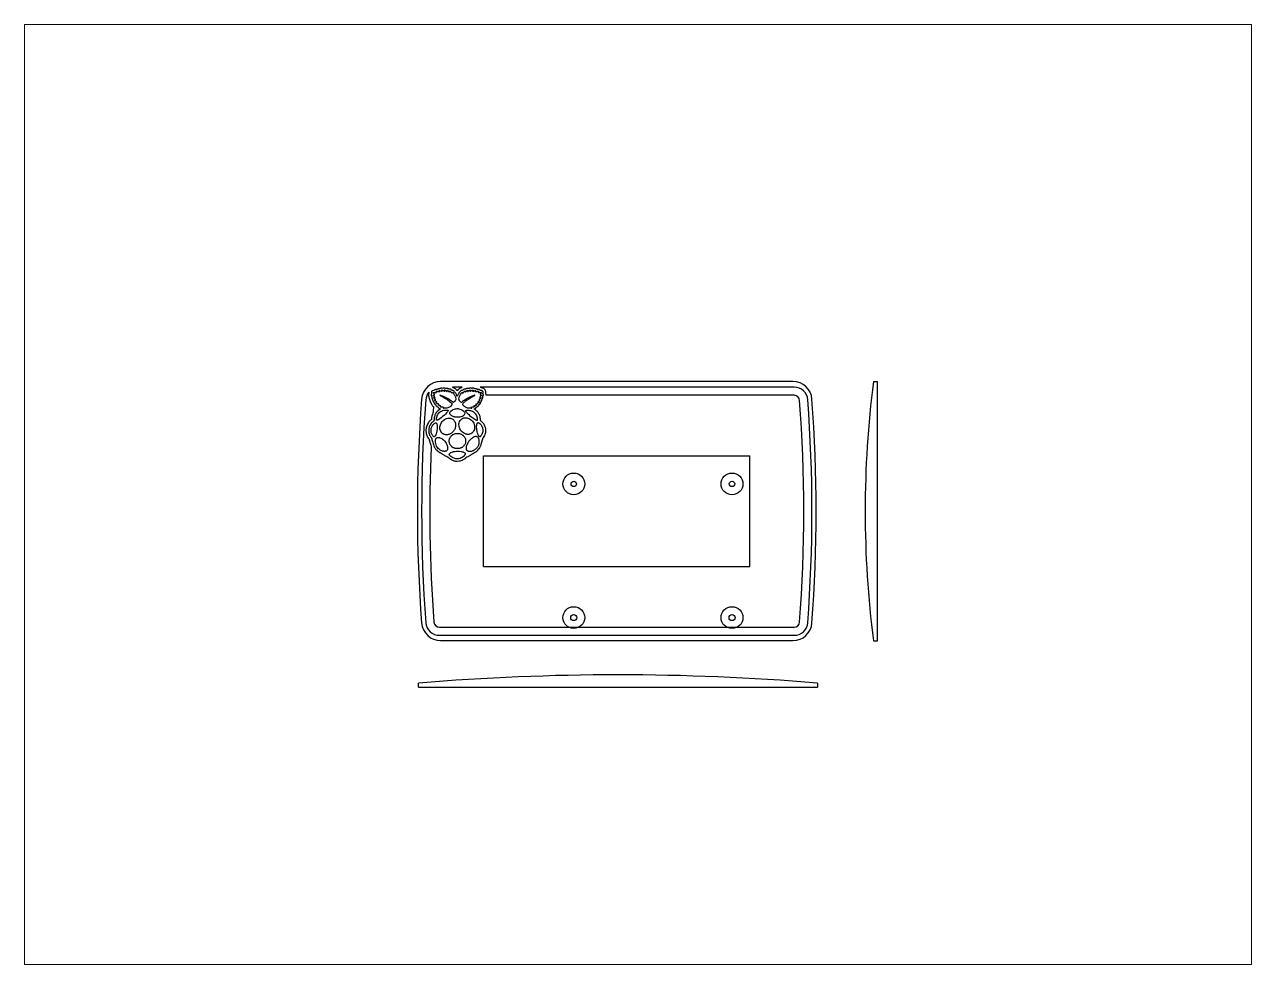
# Paper-space layout 'Layout1' of a CAD drawing. Extents: x 1.07 to 9.63, y 0.82 to 7.38.
# The model-space entities are those that its viewports show. They can reach past a viewport. Long polylines and large blocks are cut down to what shows.
import ezdxf

# ---------------------------------------------------------------- set-up
doc = ezdxf.new("R2010")
doc.units = 0
doc.header["$MEASUREMENT"] = 0
for name, color, linetype in [('LCD', 223, 'CONTINUOUS'), ('LID', 212, 'CONTINUOUS'), ('LID_FRONT', 211, 'CONTINUOUS'), ('LID_RAISE', 161, 'CONTINUOUS'), ('LID_SIDE', 191, 'CONTINUOUS'), ('PIN_POSTS', 1, 'CONTINUOUS'), ('PIN_STANDS', 5, 'CONTINUOUS'), ('Z-GARBAGE', 223, 'CONTINUOUS')]:
    doc.layers.add(name, color=color, linetype=linetype)

msp = doc.modelspace()

# ---------------------------------------------------------------- linework, layer by layer
at = {"layer": 'LCD', "linetype": 'Continuous'}
for p, q in [((-12.53, 32.25), (-12.53, 72.75)), ((-12.53, 72.75), (84.97, 72.75)), ((84.97, 32.25), (84.97, 72.75)), ((-12.53, 32.25), (84.97, 32.25))]:
    msp.add_line(p, q, dxfattribs=at)
at = {"layer": 'LID', "linetype": 'Continuous'}
for p, q in [((100.82, 100.04), (-28.28, 100.04)), ((-28.28, 5.04), (100.82, 5.04))]:
    msp.add_line(p, q, dxfattribs=at)
for centre, radius, start, end in [((-28.28, 93.04), 7, 90, 175.6985), ((100.82, 93.04), 7, 4.3015, 90), ((510.16, 52.54), 546.97, 175.6985, 184.3015), ((-437.62, 52.54), 546.97, 355.6985, 4.3015), ((-28.28, 12.04), 7, 184.3015, 270), ((100.82, 12.04), 7, 270, 355.6985)]:
    msp.add_arc(centre, radius, start, end, dxfattribs=at)
at = {"layer": 'LID_FRONT', "linetype": 'Continuous'}
for p, q in [((-36.35, -12), (-36.35, -10.5)), ((-36.35, -12), (109.8, -12)), ((109.8, -10.5), (109.8, -12))]:
    msp.add_line(p, q, dxfattribs=at)
msp.add_arc((36.72, -898.99), 891.49, 85.29823, 94.70177, dxfattribs=at)
at = {"layer": 'LID_RAISE', "linetype": 'Continuous'}
for p, q in [((-20.4, 98), (-23.99, 98)), ((101.28, 98), (-13.79, 98)), ((101.28, 95), (-11.64, 95)), ((-28.74, 10), (101.28, 10)), ((-28.74, 7), (101.28, 7))]:
    msp.add_line(p, q, dxfattribs=at)
at = {"layer": 'LID_RAISE'}
for points in [[(-32.67, 96.09), (-32.66, 95.85), (-32.63, 95.7), (-32.69, 95.58), (-32.74, 95.37), (-32.76, 95.15), (-32.75, 94.94), (-32.71, 94.74), (-32.66, 94.57), (-32.6, 94.43), (-32.56, 94.35), (-32.57, 94.27), (-32.55, 94.05), (-32.52, 93.88), (-32.47, 93.72), (-32.42, 93.57), (-32.35, 93.43), (-32.28, 93.29), (-32.22, 93.21), (-32.2, 93.01), (-32.16, 92.81), (-32.1, 92.65), (-32.03, 92.49), (-31.94, 92.34), (-31.84, 92.21), (-31.74, 92.09), (-31.73, 92.08), (-31.71, 91.95), (-31.61, 91.7), (-31.5, 91.51), (-31.38, 91.34), (-31.24, 91.18), (-31.09, 91.04), (-30.94, 90.91), (-30.93, 90.91), (-30.9, 90.85)], [(-20.4, 98), (-20.54, 97.89), (-20.67, 97.78), (-20.69, 97.76), (-20.83, 97.74), (-21.06, 97.66), (-21.24, 97.57), (-21.4, 97.46), (-21.54, 97.35), (-21.68, 97.23), (-21.81, 97.11), (-21.95, 96.96), (-22.19, 96.67), (-22.27, 96.78), (-22.46, 97), (-22.66, 97.2), (-22.87, 97.38), (-23.05, 97.51), (-23.16, 97.58), (-23.28, 97.65), (-23.41, 97.7), (-23.56, 97.75), (-23.7, 97.77), (-23.71, 97.78), (-23.83, 97.88), (-23.99, 98)], [(-11.64, 95), (-11.63, 95.07), (-11.64, 95.28), (-11.68, 95.48), (-11.74, 95.67), (-11.75, 95.7), (-11.74, 95.74), (-11.72, 95.93), (-11.71, 96.09), (-11.72, 96.25), (-11.75, 96.42), (-11.79, 96.59), (-11.86, 96.76), (-11.96, 96.96), (-12.16, 97.22), (-12.34, 97.37), (-12.5, 97.48), (-12.67, 97.56), (-12.84, 97.63), (-13, 97.67), (-13.16, 97.7), (-13.27, 97.72), (-13.37, 97.79), (-13.54, 97.9), (-13.7, 97.97), (-13.79, 98)]]:
    msp.add_lwpolyline(points, dxfattribs=at)
for points in [[(-27.2, 97.61), (-27.27, 97.59), (-27.31, 97.58), (-27.35, 97.57), (-27.39, 97.56), (-27.43, 97.56), (-27.47, 97.55), (-27.5, 97.55), (-27.53, 97.55), (-27.86, 97.57), (-28, 97.58), (-28.11, 97.57), (-28.21, 97.56), (-28.3, 97.55), (-28.37, 97.53), (-28.43, 97.51), (-28.48, 97.47), (-28.54, 97.43), (-28.57, 97.41), (-28.6, 97.4), (-28.63, 97.39), (-28.66, 97.39), (-28.69, 97.38), (-28.71, 97.39), (-28.74, 97.39), (-28.88, 97.4), (-28.96, 97.39), (-29.04, 97.37), (-29.12, 97.35), (-29.2, 97.33), (-29.27, 97.3), (-29.32, 97.27), (-29.36, 97.23), (-29.41, 97.2), (-29.43, 97.18), (-29.46, 97.17), (-29.49, 97.16), (-29.53, 97.16), (-29.58, 97.15), (-29.63, 97.15), (-29.7, 97.15), (-29.92, 97.13), (-30.03, 97.12), (-30.13, 97.09), (-30.24, 97.06), (-30.33, 97.02), (-30.42, 96.98), (-30.5, 96.93), (-30.57, 96.88), (-30.64, 96.83), (-30.67, 96.81), (-30.71, 96.79), (-30.75, 96.77), (-30.8, 96.76), (-30.85, 96.75), (-30.9, 96.74), (-30.96, 96.73), (-31.3, 96.65), (-31.43, 96.59), (-31.53, 96.5), (-31.6, 96.39), (-31.65, 96.27), (-31.67, 96.13), (-31.66, 95.96), (-31.63, 95.78), (-31.61, 95.68), (-31.6, 95.64), (-31.6, 95.6), (-31.61, 95.57), (-31.62, 95.53), (-31.63, 95.49), (-31.65, 95.45), (-31.67, 95.4), (-31.74, 95.25), (-31.75, 95.19), (-31.76, 95.13), (-31.76, 95.06), (-31.74, 94.99), (-31.72, 94.92), (-31.69, 94.84), (-31.64, 94.75), (-31.59, 94.64), (-31.57, 94.6), (-31.55, 94.55), (-31.54, 94.52), (-31.54, 94.48), (-31.54, 94.45), (-31.54, 94.41), (-31.55, 94.38), (-31.57, 94.25), (-31.56, 94.19), (-31.55, 94.11), (-31.52, 94.04), (-31.5, 93.96), (-31.46, 93.88), (-31.41, 93.8), (-31.36, 93.72), (-31.31, 93.63), (-31.29, 93.59), (-31.27, 93.54), (-31.25, 93.5), (-31.24, 93.46), (-31.23, 93.42), (-31.23, 93.37), (-31.23, 93.33), (-31.21, 93.17), (-31.2, 93.1), (-31.17, 93.02), (-31.14, 92.95), (-31.1, 92.89), (-31.05, 92.82), (-31, 92.75), (-30.93, 92.69), (-30.87, 92.62), (-30.85, 92.59), (-30.82, 92.56), (-30.81, 92.53), (-30.79, 92.5), (-30.78, 92.47), (-30.78, 92.44), (-30.78, 92.41), (-30.75, 92.23), (-30.71, 92.14), (-30.66, 92.05), (-30.59, 91.96), (-30.51, 91.87), (-30.42, 91.78), (-30.32, 91.7), (-30.2, 91.61), (-30.15, 91.57), (-30.13, 91.55), (-30.11, 91.53), (-30.09, 91.51), (-30.08, 91.49), (-30.07, 91.47), (-30.06, 91.45), (-30.06, 91.44), (-30.03, 91.33), (-29.99, 91.26), (-29.95, 91.19), (-29.9, 91.12), (-29.85, 91.05), (-29.79, 90.99), (-29.74, 90.93), (-29.69, 90.9), (-29.62, 90.86), (-29.59, 90.84), (-29.55, 90.83), (-29.52, 90.81), (-29.48, 90.79), (-29.44, 90.78), (-29.41, 90.77), (-29.38, 90.76), (-29.3, 90.73), (-29.27, 90.71), (-29.24, 90.69), (-29.22, 90.66), (-29.19, 90.63), (-29.17, 90.6), (-29.15, 90.56), (-29.13, 90.52), (-29.05, 90.38), (-28.99, 90.33), (-28.93, 90.27), (-28.86, 90.22), (-28.79, 90.17), (-28.7, 90.13), (-28.61, 90.1), (-28.51, 90.07), (-28.29, 90.02), (-28.62, 89.81), (-29.22, 89.37), (-29.48, 89.14), (-29.71, 88.89), (-29.91, 88.63), (-30.09, 88.36), (-30.24, 88.08), (-30.37, 87.78), (-30.47, 87.46), (-30.55, 87.17), (-30.58, 87), (-30.61, 86.84), (-30.64, 86.66), (-30.66, 86.5), (-30.67, 86.34), (-30.68, 86.19), (-30.69, 86.05), (-30.71, 85.88), (-30.73, 85.8), (-30.76, 85.72), (-30.8, 85.64), (-30.84, 85.57), (-30.9, 85.51), (-30.95, 85.46), (-31.01, 85.41), (-31.18, 85.29), (-31.28, 85.19), (-31.39, 85.08), (-31.51, 84.97), (-31.62, 84.85), (-31.72, 84.73), (-31.81, 84.61), (-31.89, 84.51), (-32.2, 83.98), (-32.33, 83.72), (-32.44, 83.45), (-32.52, 83.18), (-32.59, 82.91), (-32.63, 82.63), (-32.66, 82.34), (-32.67, 82.04), (-32.63, 81.47), (-32.58, 81.19), (-32.51, 80.91), (-32.42, 80.65), (-32.31, 80.39), (-32.17, 80.13), (-32.02, 79.88), (-31.85, 79.64), (-31.75, 79.5), (-31.71, 79.43), (-31.68, 79.37), (-31.64, 79.31), (-31.62, 79.25), (-31.59, 79.19), (-31.57, 79.13), (-31.56, 79.06), (-31.52, 78.92), (-31.49, 78.82), (-31.46, 78.71), (-31.42, 78.59), (-31.38, 78.46), (-31.34, 78.32), (-31.3, 78.19), (-31.25, 78.05), (-31.16, 77.77), (-31.12, 77.63), (-31.08, 77.49), (-31.04, 77.36), (-31.01, 77.24), (-30.98, 77.14), (-30.96, 77.05), (-30.94, 76.98), (-30.8, 76.51), (-30.71, 76.28), (-30.6, 76.05), (-30.48, 75.82), (-30.34, 75.61), (-30.19, 75.39), (-30.03, 75.18), (-29.85, 74.98), (-29.52, 74.67), (-29.35, 74.52), (-29.18, 74.39), (-29, 74.26), (-28.83, 74.15), (-28.67, 74.05), (-28.51, 73.98), (-28.36, 73.92), (-28.29, 73.88), (-28.24, 73.85), (-28.18, 73.82), (-28.12, 73.78), (-28.05, 73.73), (-27.97, 73.68), (-27.9, 73.63), (-27.83, 73.58), (-27.35, 73.25), (-27.13, 73.11), (-26.91, 72.98), (-26.69, 72.86), (-26.48, 72.75), (-26.27, 72.64), (-26.06, 72.55), (-25.84, 72.46), (-25.72, 72.41), (-25.66, 72.37), (-25.59, 72.33), (-25.53, 72.29), (-25.46, 72.24), (-25.39, 72.19), (-25.32, 72.13), (-25.26, 72.08), (-24.97, 71.84), (-24.84, 71.73), (-24.72, 71.64), (-24.6, 71.56), (-24.47, 71.48), (-24.34, 71.41), (-24.2, 71.34), (-24.06, 71.27), (-23.66, 71.1), (-23.46, 71.03), (-23.27, 70.98), (-23.08, 70.94), (-22.88, 70.9), (-22.67, 70.88), (-22.45, 70.87), (-22.22, 70.87), (-21.44, 70.92), (-21.07, 70.99), (-20.72, 71.1), (-20.38, 71.23), (-20.05, 71.4), (-19.72, 71.61), (-19.39, 71.85), (-19.06, 72.13), (-18.96, 72.22), (-18.9, 72.26), (-18.84, 72.3), (-18.78, 72.34), (-18.72, 72.38), (-18.66, 72.41), (-18.6, 72.44), (-18.55, 72.46), (-18.19, 72.61), (-18, 72.71), (-17.79, 72.81), (-17.59, 72.92), (-17.38, 73.04), (-17.18, 73.16), (-16.99, 73.28), (-16.81, 73.41), (-16.6, 73.55), (-16.49, 73.62), (-16.38, 73.69), (-16.27, 73.75), (-16.16, 73.82), (-16.06, 73.88), (-15.97, 73.93), (-15.89, 73.97), (-15.59, 74.13), (-15.45, 74.22), (-15.31, 74.31), (-15.18, 74.41), (-15.05, 74.51), (-14.92, 74.62), (-14.79, 74.74), (-14.66, 74.86), (-14.25, 75.32), (-14.07, 75.55), (-13.92, 75.8), (-13.78, 76.05), (-13.66, 76.31), (-13.55, 76.59), (-13.46, 76.88), (-13.39, 77.19), (-13.35, 77.36), (-13.32, 77.47), (-13.29, 77.58), (-13.25, 77.69), (-13.22, 77.81), (-13.18, 77.93), (-13.14, 78.05), (-13.1, 78.16), (-13.03, 78.38), (-12.99, 78.49), (-12.96, 78.6), (-12.93, 78.7), (-12.9, 78.8), (-12.88, 78.89), (-12.86, 78.96), (-12.85, 79.02), (-12.81, 79.14), (-12.79, 79.2), (-12.77, 79.25), (-12.74, 79.31), (-12.71, 79.36), (-12.68, 79.42), (-12.64, 79.48), (-12.6, 79.53), (-12.12, 80.29), (-11.95, 80.69), (-11.82, 81.09), (-11.74, 81.5), (-11.7, 81.91), (-11.71, 82.33), (-11.76, 82.76), (-11.86, 83.18), (-12.05, 83.72), (-12.19, 83.99), (-12.34, 84.25), (-12.5, 84.51), (-12.68, 84.74), (-12.86, 84.96), (-13.05, 85.15), (-13.23, 85.3), (-13.43, 85.47), (-13.51, 85.55), (-13.57, 85.64), (-13.62, 85.72), (-13.66, 85.82), (-13.68, 85.91), (-13.7, 86.02), (-13.7, 86.13), (-13.73, 86.55), (-13.75, 86.77), (-13.79, 86.98), (-13.84, 87.2), (-13.9, 87.41), (-13.96, 87.61), (-14.03, 87.81), (-14.11, 88), (-14.36, 88.45), (-14.5, 88.66), (-14.65, 88.86), (-14.82, 89.05), (-15.01, 89.23), (-15.21, 89.41), (-15.43, 89.58), (-15.67, 89.75), (-15.8, 89.83), (-15.86, 89.87), (-15.91, 89.91), (-15.96, 89.94), (-15.99, 89.97), (-16.02, 89.99), (-16.04, 90.01), (-16.05, 90.01), (-16.03, 90.02), (-16.02, 90.03), (-16, 90.03), (-15.98, 90.04), (-15.95, 90.05), (-15.92, 90.06), (-15.89, 90.07), (-15.85, 90.08), (-15.67, 90.14), (-15.59, 90.18), (-15.51, 90.23), (-15.45, 90.28), (-15.38, 90.33), (-15.33, 90.39), (-15.29, 90.46), (-15.25, 90.52), (-15.21, 90.61), (-15.19, 90.64), (-15.16, 90.67), (-15.14, 90.69), (-15.1, 90.72), (-15.07, 90.74), (-15.02, 90.76), (-14.97, 90.77), (-14.79, 90.85), (-14.71, 90.9), (-14.64, 90.95), (-14.57, 91), (-14.52, 91.07), (-14.46, 91.14), (-14.42, 91.22), (-14.38, 91.3), (-14.33, 91.4), (-14.3, 91.45), (-14.27, 91.49), (-14.24, 91.54), (-14.21, 91.57), (-14.17, 91.61), (-14.13, 91.64), (-14.09, 91.68), (-13.93, 91.82), (-13.85, 91.89), (-13.79, 91.96), (-13.74, 92.04), (-13.7, 92.11), (-13.66, 92.19), (-13.64, 92.26), (-13.63, 92.33), (-13.61, 92.43), (-13.6, 92.47), (-13.58, 92.51), (-13.56, 92.55), (-13.53, 92.59), (-13.5, 92.63), (-13.47, 92.67), (-13.43, 92.71), (-13.31, 92.84), (-13.27, 92.91), (-13.24, 92.97), (-13.21, 93.04), (-13.19, 93.1), (-13.17, 93.17), (-13.16, 93.24), (-13.16, 93.32), (-13.16, 93.41), (-13.15, 93.45), (-13.13, 93.49), (-13.12, 93.53), (-13.1, 93.58), (-13.07, 93.62), (-13.04, 93.67), (-13.01, 93.73), (-12.91, 93.89), (-12.88, 93.97), (-12.85, 94.05), (-12.83, 94.13), (-12.82, 94.2), (-12.81, 94.28), (-12.82, 94.34), (-12.84, 94.4), (-12.85, 94.46), (-12.85, 94.48), (-12.85, 94.51), (-12.84, 94.54), (-12.83, 94.57), (-12.82, 94.6), (-12.8, 94.64), (-12.77, 94.68), (-12.68, 94.84), (-12.66, 94.92), (-12.64, 95), (-12.63, 95.08), (-12.64, 95.16), (-12.65, 95.25), (-12.68, 95.33), (-12.71, 95.41), (-12.76, 95.51), (-12.77, 95.55), (-12.78, 95.59), (-12.78, 95.62), (-12.78, 95.66), (-12.78, 95.69), (-12.77, 95.72), (-12.76, 95.76), (-12.72, 95.91), (-12.72, 95.99), (-12.71, 96.07), (-12.72, 96.15), (-12.73, 96.22), (-12.75, 96.29), (-12.77, 96.36), (-12.8, 96.41), (-12.89, 96.53), (-12.94, 96.57), (-13, 96.61), (-13.07, 96.65), (-13.15, 96.68), (-13.23, 96.7), (-13.33, 96.72), (-13.43, 96.73), (-13.54, 96.75), (-13.58, 96.75), (-13.63, 96.77), (-13.67, 96.78), (-13.7, 96.8), (-13.74, 96.81), (-13.77, 96.83), (-13.79, 96.86), (-13.93, 96.96), (-14, 97.01), (-14.08, 97.04), (-14.16, 97.07), (-14.25, 97.09), (-14.35, 97.11), (-14.46, 97.13), (-14.58, 97.14), (-14.74, 97.15), (-14.8, 97.16), (-14.86, 97.17), (-14.91, 97.18), (-14.95, 97.19), (-14.98, 97.21), (-15.01, 97.23), (-15.04, 97.25), (-15.14, 97.31), (-15.2, 97.34), (-15.27, 97.36), (-15.34, 97.38), (-15.42, 97.39), (-15.49, 97.4), (-15.56, 97.4), (-15.63, 97.39), (-15.69, 97.39), (-15.72, 97.39), (-15.75, 97.39), (-15.78, 97.4), (-15.81, 97.41), (-15.84, 97.42), (-15.87, 97.44), (-15.9, 97.46), (-16.04, 97.54), (-16.12, 97.56), (-16.21, 97.58), (-16.31, 97.59), (-16.41, 97.59), (-16.51, 97.59), (-16.61, 97.58), (-16.7, 97.56), (-16.81, 97.54), (-16.85, 97.53), (-16.9, 97.53), (-16.94, 97.53), (-16.98, 97.54), (-17.03, 97.56), (-17.09, 97.58), (-17.15, 97.6), (-17.39, 97.7), (-17.68, 97.6), (-17.81, 97.55), (-17.88, 97.54), (-17.94, 97.52), (-18, 97.51), (-18.07, 97.51), (-18.14, 97.5), (-18.21, 97.5), (-18.29, 97.5), (-18.45, 97.5), (-18.52, 97.5), (-18.58, 97.49), (-18.63, 97.48), (-18.68, 97.47), (-18.73, 97.45), (-18.78, 97.43), (-18.84, 97.4), (-18.95, 97.35), (-19, 97.33), (-19.05, 97.31), (-19.1, 97.3), (-19.15, 97.29), (-19.21, 97.29), (-19.27, 97.29), (-19.34, 97.28), (-19.54, 97.27), (-19.62, 97.26), (-19.7, 97.23), (-19.78, 97.2), (-19.85, 97.16), (-19.93, 97.11), (-20, 97.04), (-20.08, 96.97), (-20.16, 96.88), (-20.2, 96.85), (-20.24, 96.83), (-20.27, 96.81), (-20.31, 96.8), (-20.35, 96.79), (-20.39, 96.79), (-20.44, 96.79), (-20.59, 96.77), (-20.66, 96.74), (-20.74, 96.7), (-20.82, 96.65), (-20.9, 96.58), (-20.99, 96.5), (-21.09, 96.4), (-21.2, 96.29), (-21.45, 96), (-21.56, 95.86), (-21.66, 95.7), (-21.75, 95.54), (-21.84, 95.37), (-21.93, 95.2), (-22.01, 95.01), (-22.08, 94.82), (-22.19, 94.53), (-22.31, 94.84), (-22.52, 95.32), (-22.64, 95.55), (-22.77, 95.76), (-22.91, 95.96), (-23.05, 96.15), (-23.19, 96.32), (-23.34, 96.47), (-23.5, 96.6), (-23.62, 96.69), (-23.66, 96.72), (-23.71, 96.74), (-23.75, 96.76), (-23.8, 96.77), (-23.84, 96.78), (-23.89, 96.79), (-23.94, 96.79), (-24.04, 96.79), (-24.08, 96.8), (-24.11, 96.81), (-24.15, 96.83), (-24.18, 96.85), (-24.22, 96.88), (-24.26, 96.92), (-24.31, 96.97), (-24.46, 97.11), (-24.53, 97.16), (-24.61, 97.2), (-24.68, 97.23), (-24.76, 97.26), (-24.85, 97.27), (-24.94, 97.28), (-25.05, 97.28), (-25.17, 97.29), (-25.23, 97.29), (-25.28, 97.3), (-25.33, 97.32), (-25.38, 97.33), (-25.43, 97.35), (-25.48, 97.37), (-25.54, 97.4), (-25.65, 97.46), (-25.7, 97.48), (-25.74, 97.49), (-25.79, 97.5), (-25.84, 97.5), (-25.9, 97.5), (-25.97, 97.5), (-26.05, 97.49), (-26.19, 97.48), (-26.25, 97.48), (-26.31, 97.48), (-26.36, 97.49), (-26.4, 97.5), (-26.45, 97.51), (-26.5, 97.53), (-26.55, 97.55), (-26.73, 97.62), (-26.8, 97.64), (-26.88, 97.66), (-26.94, 97.66), (-27.01, 97.66), (-27.07, 97.65), (-27.13, 97.64)], [(-26.59, 96.82), (-26.52, 96.78), (-26.48, 96.75), (-26.44, 96.72), (-26.39, 96.69), (-26.35, 96.66), (-26.3, 96.62), (-26.26, 96.59), (-26.22, 96.55), (-26.14, 96.49), (-26.11, 96.47), (-26.07, 96.44), (-26.04, 96.42), (-26.01, 96.41), (-25.99, 96.39), (-25.98, 96.39), (-25.97, 96.38), (-25.92, 96.41), (-25.9, 96.45), (-25.88, 96.49), (-25.86, 96.53), (-25.85, 96.58), (-25.85, 96.63), (-25.86, 96.68), (-25.87, 96.72), (-25.88, 96.76), (-25.88, 96.78), (-25.89, 96.79), (-25.89, 96.81), (-25.89, 96.82), (-25.89, 96.83), (-25.89, 96.83), (-25.88, 96.83), (-25.8, 96.8), (-25.74, 96.75), (-25.67, 96.7), (-25.59, 96.64), (-25.51, 96.57), (-25.43, 96.5), (-25.36, 96.43), (-25.29, 96.37), (-25.2, 96.27), (-25.17, 96.24), (-25.14, 96.22), (-25.11, 96.21), (-25.09, 96.2), (-25.08, 96.21), (-25.06, 96.22), (-25.04, 96.24), (-25.01, 96.28), (-25, 96.3), (-24.99, 96.33), (-24.98, 96.36), (-24.97, 96.38), (-24.97, 96.41), (-24.96, 96.44), (-24.96, 96.47), (-24.94, 96.63), (-24.74, 96.43), (-24.66, 96.34), (-24.61, 96.29), (-24.56, 96.24), (-24.51, 96.19), (-24.46, 96.13), (-24.41, 96.08), (-24.36, 96.03), (-24.32, 95.98), (-24.1, 95.74), (-24.03, 95.93), (-23.96, 96.12), (-23.81, 95.97), (-23.55, 95.66), (-23.41, 95.47), (-23.29, 95.27), (-23.17, 95.06), (-23.05, 94.84), (-22.96, 94.62), (-22.88, 94.41), (-22.82, 94.22), (-22.76, 93.73), (-22.78, 93.5), (-22.83, 93.27), (-22.91, 93.07), (-23.02, 92.88), (-23.16, 92.71), (-23.33, 92.56), (-23.52, 92.44), (-23.59, 92.41), (-23.63, 92.4), (-23.66, 92.41), (-23.69, 92.42), (-23.74, 92.44), (-23.79, 92.48), (-23.85, 92.53), (-23.94, 92.6), (-24.65, 93.12), (-25.07, 93.39), (-25.52, 93.65), (-25.98, 93.91), (-26.47, 94.16), (-26.96, 94.4), (-27.45, 94.62), (-27.94, 94.82), (-28.35, 94.98), (-28.47, 95.02), (-28.53, 95.03), (-28.53, 95.02), (-28.47, 94.97), (-28.35, 94.9), (-28.17, 94.8), (-27.94, 94.67), (-26.9, 94.07), (-26.45, 93.79), (-26.03, 93.52), (-25.65, 93.26), (-25.3, 93), (-24.98, 92.74), (-24.68, 92.49), (-24.39, 92.23), (-24.2, 92.03), (-24.15, 91.96), (-24.11, 91.89), (-24.1, 91.83), (-24.11, 91.75), (-24.15, 91.67), (-24.2, 91.56), (-24.27, 91.43), (-24.61, 90.99), (-24.83, 90.81), (-25.09, 90.65), (-25.38, 90.51), (-25.7, 90.4), (-26.05, 90.31), (-26.43, 90.26), (-26.83, 90.22), (-27.42, 90.2), (-27.26, 90.34), (-27.2, 90.39), (-27.18, 90.42), (-27.16, 90.44), (-27.15, 90.46), (-27.14, 90.48), (-27.14, 90.49), (-27.14, 90.51), (-27.15, 90.52), (-27.2, 90.54), (-27.24, 90.55), (-27.29, 90.56), (-27.36, 90.57), (-27.43, 90.58), (-27.51, 90.59), (-27.59, 90.6), (-27.68, 90.61), (-27.86, 90.63), (-27.94, 90.65), (-28.03, 90.66), (-28.11, 90.67), (-28.18, 90.69), (-28.24, 90.7), (-28.29, 90.72), (-28.33, 90.73), (-28.5, 90.8), (-28.34, 90.88), (-28.29, 90.91), (-28.27, 90.92), (-28.25, 90.94), (-28.23, 90.95), (-28.21, 90.96), (-28.2, 90.98), (-28.19, 90.99), (-28.19, 91), (-28.22, 91.02), (-28.25, 91.03), (-28.29, 91.05), (-28.34, 91.07), (-28.4, 91.1), (-28.47, 91.12), (-28.54, 91.15), (-28.61, 91.18), (-29, 91.32), (-29.14, 91.38), (-29.25, 91.43), (-29.32, 91.48), (-29.35, 91.51), (-29.35, 91.54), (-29.3, 91.56), (-29.21, 91.56), (-29.11, 91.57), (-29.06, 91.58), (-29.02, 91.59), (-28.98, 91.61), (-28.95, 91.62), (-28.93, 91.64), (-28.92, 91.65), (-28.93, 91.67), (-28.96, 91.68), (-28.99, 91.7), (-29.03, 91.72), (-29.08, 91.75), (-29.13, 91.78), (-29.19, 91.81), (-29.25, 91.84), (-29.31, 91.87), (-29.56, 92.01), (-29.67, 92.08), (-29.77, 92.15), (-29.87, 92.21), (-29.94, 92.27), (-30, 92.32), (-30.04, 92.36), (-30.06, 92.39), (-30.04, 92.4), (-30.03, 92.4), (-30.01, 92.41), (-29.98, 92.41), (-29.96, 92.41), (-29.93, 92.42), (-29.89, 92.42), (-29.86, 92.42), (-29.79, 92.42), (-29.75, 92.42), (-29.72, 92.43), (-29.69, 92.43), (-29.67, 92.44), (-29.65, 92.45), (-29.64, 92.45), (-29.63, 92.46), (-29.63, 92.48), (-29.64, 92.5), (-29.66, 92.51), (-29.67, 92.53), (-29.69, 92.55), (-29.72, 92.57), (-29.75, 92.59), (-29.78, 92.61), (-29.96, 92.75), (-30.07, 92.83), (-30.18, 92.92), (-30.28, 93.01), (-30.37, 93.09), (-30.44, 93.16), (-30.49, 93.21), (-30.51, 93.24), (-30.49, 93.25), (-30.48, 93.26), (-30.46, 93.26), (-30.44, 93.27), (-30.41, 93.27), (-30.38, 93.27), (-30.35, 93.27), (-30.31, 93.27), (-30.24, 93.28), (-30.21, 93.28), (-30.18, 93.28), (-30.15, 93.29), (-30.13, 93.29), (-30.11, 93.29), (-30.1, 93.3), (-30.09, 93.3), (-30.1, 93.33), (-30.12, 93.36), (-30.15, 93.39), (-30.18, 93.43), (-30.23, 93.48), (-30.27, 93.53), (-30.33, 93.58), (-30.38, 93.64), (-30.5, 93.75), (-30.56, 93.81), (-30.61, 93.86), (-30.66, 93.92), (-30.7, 93.96), (-30.74, 94.01), (-30.77, 94.04), (-30.79, 94.07), (-30.86, 94.21), (-30.62, 94.18), (-30.53, 94.18), (-30.49, 94.18), (-30.45, 94.18), (-30.42, 94.19), (-30.4, 94.19), (-30.38, 94.2), (-30.36, 94.21), (-30.35, 94.22), (-30.35, 94.25), (-30.37, 94.28), (-30.4, 94.32), (-30.43, 94.36), (-30.47, 94.41), (-30.52, 94.46), (-30.57, 94.51), (-30.63, 94.57), (-30.74, 94.68), (-30.8, 94.74), (-30.84, 94.79), (-30.89, 94.84), (-30.93, 94.88), (-30.96, 94.92), (-30.98, 94.95), (-31, 94.98), (-31.02, 95.03), (-31.02, 95.05), (-31.02, 95.06), (-31, 95.07), (-30.97, 95.07), (-30.93, 95.08), (-30.87, 95.08), (-30.8, 95.08), (-30.68, 95.08), (-30.64, 95.08), (-30.61, 95.09), (-30.59, 95.1), (-30.57, 95.11), (-30.56, 95.12), (-30.55, 95.14), (-30.55, 95.16), (-30.57, 95.26), (-30.59, 95.33), (-30.62, 95.4), (-30.65, 95.48), (-30.69, 95.56), (-30.74, 95.65), (-30.79, 95.74), (-30.85, 95.83), (-31, 96.07), (-29.78, 96.07), (-29.92, 96.24), (-29.99, 96.34), (-30.01, 96.37), (-30.02, 96.39), (-30.03, 96.41), (-30.02, 96.42), (-30.01, 96.43), (-29.98, 96.44), (-29.95, 96.45), (-29.8, 96.47), (-29.71, 96.47), (-29.61, 96.47), (-29.49, 96.45), (-29.35, 96.43), (-29.18, 96.4), (-28.99, 96.36), (-28.76, 96.31), (-28.69, 96.31), (-28.67, 96.33), (-28.66, 96.36), (-28.66, 96.4), (-28.67, 96.44), (-28.69, 96.49), (-28.73, 96.55), (-28.77, 96.6), (-28.89, 96.74), (-28.72, 96.71), (-28.63, 96.7), (-28.58, 96.69), (-28.52, 96.67), (-28.45, 96.66), (-28.39, 96.64), (-28.31, 96.62), (-28.24, 96.6), (-28.17, 96.58), (-27.9, 96.51), (-27.81, 96.5), (-27.75, 96.5), (-27.72, 96.52), (-27.71, 96.56), (-27.73, 96.61), (-27.78, 96.68), (-27.85, 96.77), (-27.9, 96.83), (-27.92, 96.85), (-27.94, 96.87), (-27.94, 96.89), (-27.95, 96.91), (-27.95, 96.92), (-27.94, 96.92), (-27.93, 96.92), (-27.8, 96.9), (-27.7, 96.87), (-27.59, 96.84), (-27.48, 96.8), (-27.37, 96.75), (-27.26, 96.71), (-27.17, 96.66), (-27.09, 96.62), (-27.02, 96.59), (-26.98, 96.57), (-26.95, 96.56), (-26.92, 96.55), (-26.89, 96.54), (-26.87, 96.54), (-26.85, 96.53), (-26.83, 96.54), (-26.79, 96.57), (-26.77, 96.6), (-26.77, 96.64), (-26.78, 96.68), (-26.79, 96.72), (-26.81, 96.76), (-26.83, 96.81), (-26.87, 96.86), (-26.96, 96.98), (-26.85, 96.95), (-26.81, 96.93), (-26.78, 96.92), (-26.75, 96.9), (-26.71, 96.89), (-26.68, 96.87), (-26.65, 96.86), (-26.62, 96.84)], [(-17.46, 96.86), (-17.5, 96.77), (-17.51, 96.73), (-17.52, 96.68), (-17.53, 96.64), (-17.53, 96.6), (-17.53, 96.56), (-17.52, 96.53), (-17.5, 96.51), (-17.48, 96.51), (-17.46, 96.51), (-17.44, 96.52), (-17.4, 96.54), (-17.37, 96.55), (-17.33, 96.57), (-17.29, 96.59), (-17.25, 96.61), (-17.06, 96.71), (-16.95, 96.75), (-16.83, 96.8), (-16.71, 96.84), (-16.61, 96.87), (-16.51, 96.9), (-16.43, 96.92), (-16.37, 96.92), (-16.35, 96.92), (-16.34, 96.91), (-16.35, 96.9), (-16.35, 96.88), (-16.37, 96.86), (-16.39, 96.84), (-16.41, 96.81), (-16.44, 96.78), (-16.54, 96.66), (-16.56, 96.61), (-16.58, 96.57), (-16.59, 96.53), (-16.58, 96.51), (-16.56, 96.49), (-16.53, 96.48), (-16.48, 96.49), (-16.29, 96.54), (-16.17, 96.57), (-15.93, 96.64), (-15.81, 96.67), (-15.7, 96.69), (-15.61, 96.71), (-15.55, 96.73), (-15.4, 96.76), (-15.54, 96.59), (-15.66, 96.43), (-15.68, 96.38), (-15.68, 96.35), (-15.65, 96.32), (-15.59, 96.32), (-15.5, 96.33), (-15.38, 96.35), (-15.23, 96.38), (-14.99, 96.43), (-14.89, 96.45), (-14.79, 96.46), (-14.7, 96.47), (-14.62, 96.47), (-14.54, 96.47), (-14.46, 96.46), (-14.38, 96.45), (-14.24, 96.41), (-14.41, 96.24), (-14.58, 96.07), (-13.96, 96.07), (-13.75, 96.07), (-13.65, 96.07), (-13.56, 96.06), (-13.49, 96.06), (-13.43, 96.06), (-13.38, 96.06), (-13.35, 96.05), (-13.34, 96.05), (-13.35, 96.03), (-13.36, 96.01), (-13.38, 95.99), (-13.39, 95.96), (-13.41, 95.93), (-13.43, 95.89), (-13.46, 95.86), (-13.48, 95.82), (-13.57, 95.66), (-13.62, 95.57), (-13.67, 95.48), (-13.71, 95.39), (-13.74, 95.3), (-13.77, 95.23), (-13.79, 95.17), (-13.79, 95.12), (-13.78, 95.11), (-13.76, 95.1), (-13.73, 95.09), (-13.7, 95.09), (-13.67, 95.08), (-13.63, 95.08), (-13.59, 95.08), (-13.54, 95.08), (-13.45, 95.07), (-13.41, 95.07), (-13.38, 95.07), (-13.35, 95.06), (-13.33, 95.05), (-13.31, 95.05), (-13.3, 95.04), (-13.3, 95.03), (-13.32, 94.99), (-13.35, 94.95), (-13.38, 94.91), (-13.43, 94.86), (-13.48, 94.81), (-13.53, 94.75), (-13.59, 94.68), (-13.66, 94.62), (-13.78, 94.49), (-13.83, 94.43), (-13.88, 94.37), (-13.92, 94.33), (-13.95, 94.28), (-13.98, 94.25), (-13.99, 94.23), (-13.99, 94.21), (-13.96, 94.2), (-13.94, 94.19), (-13.91, 94.19), (-13.88, 94.18), (-13.84, 94.18), (-13.81, 94.18), (-13.76, 94.18), (-13.72, 94.18), (-13.64, 94.19), (-13.6, 94.19), (-13.56, 94.19), (-13.53, 94.19), (-13.51, 94.18), (-13.49, 94.18), (-13.48, 94.17), (-13.48, 94.17), (-13.5, 94.13), (-13.53, 94.09), (-13.57, 94.05), (-13.61, 94), (-13.67, 93.94), (-13.73, 93.87), (-13.79, 93.8), (-13.86, 93.73), (-13.99, 93.59), (-14.05, 93.53), (-14.11, 93.47), (-14.15, 93.42), (-14.19, 93.37), (-14.22, 93.34), (-14.24, 93.31), (-14.24, 93.3), (-14.23, 93.29), (-14.21, 93.29), (-14.19, 93.29), (-14.16, 93.28), (-14.13, 93.28), (-14.09, 93.28), (-14.05, 93.28), (-14.01, 93.27), (-13.77, 93.27), (-13.91, 93.14), (-13.98, 93.07), (-14.02, 93.03), (-14.08, 92.98), (-14.13, 92.94), (-14.2, 92.89), (-14.26, 92.83), (-14.32, 92.78), (-14.39, 92.73), (-14.51, 92.64), (-14.56, 92.6), (-14.6, 92.56), (-14.64, 92.52), (-14.67, 92.49), (-14.69, 92.47), (-14.71, 92.45), (-14.71, 92.45), (-14.68, 92.44), (-14.66, 92.43), (-14.63, 92.43), (-14.6, 92.43), (-14.57, 92.42), (-14.53, 92.42), (-14.49, 92.42), (-14.45, 92.42), (-14.22, 92.41), (-14.4, 92.27), (-14.48, 92.2), (-14.54, 92.16), (-14.6, 92.12), (-14.66, 92.08), (-14.73, 92.04), (-14.8, 92), (-14.87, 91.96), (-14.94, 91.92), (-15.19, 91.79), (-15.27, 91.74), (-15.33, 91.7), (-15.37, 91.67), (-15.39, 91.65), (-15.39, 91.63), (-15.38, 91.62), (-15.36, 91.6), (-15.33, 91.59), (-15.31, 91.58), (-15.28, 91.58), (-15.25, 91.57), (-15.23, 91.57), (-15.19, 91.57), (-15.16, 91.56), (-15.13, 91.56), (-15.07, 91.56), (-15.04, 91.56), (-15.02, 91.55), (-15, 91.55), (-14.99, 91.54), (-14.99, 91.53), (-14.98, 91.53), (-14.99, 91.52), (-15.06, 91.45), (-15.13, 91.41), (-15.22, 91.37), (-15.32, 91.33), (-15.43, 91.28), (-15.55, 91.23), (-15.68, 91.18), (-15.82, 91.14), (-16.2, 91.01), (-16.09, 90.93), (-16.05, 90.9), (-16.03, 90.88), (-16.01, 90.87), (-15.99, 90.86), (-15.97, 90.85), (-15.96, 90.85), (-15.94, 90.84), (-15.93, 90.84), (-15.91, 90.84), (-15.9, 90.84), (-15.89, 90.83), (-15.88, 90.83), (-15.87, 90.82), (-15.87, 90.82), (-15.87, 90.81), (-15.86, 90.8), (-15.93, 90.76), (-16, 90.73), (-16.1, 90.7), (-16.21, 90.68), (-16.33, 90.65), (-16.46, 90.63), (-16.59, 90.61), (-16.72, 90.59), (-16.96, 90.57), (-17.05, 90.56), (-17.11, 90.55), (-17.15, 90.54), (-17.18, 90.52), (-17.19, 90.5), (-17.19, 90.48), (-17.18, 90.45), (-17.16, 90.42), (-17.14, 90.41), (-17.12, 90.39), (-17.1, 90.37), (-17.08, 90.35), (-17.06, 90.33), (-17.03, 90.31), (-17.01, 90.3), (-16.88, 90.2), (-17.49, 90.22), (-18.11, 90.28), (-18.4, 90.34), (-18.67, 90.41), (-18.91, 90.49), (-19.14, 90.59), (-19.35, 90.71), (-19.54, 90.85), (-19.72, 91), (-19.88, 91.18), (-19.96, 91.29), (-20.03, 91.41), (-20.1, 91.52), (-20.15, 91.63), (-20.2, 91.73), (-20.22, 91.82), (-20.23, 91.89), (-20.15, 92.01), (-20.06, 92.1), (-19.94, 92.22), (-19.8, 92.35), (-19.64, 92.5), (-19.47, 92.64), (-19.3, 92.79), (-19.12, 92.92), (-18.57, 93.33), (-18.26, 93.54), (-17.94, 93.75), (-17.6, 93.96), (-17.25, 94.17), (-16.9, 94.38), (-16.55, 94.58), (-16.2, 94.77), (-16.02, 94.86), (-15.94, 94.91), (-15.87, 94.95), (-15.81, 94.98), (-15.76, 95.01), (-15.73, 95.04), (-15.7, 95.05), (-15.7, 95.06), (-15.83, 95.03), (-15.96, 94.98), (-16.13, 94.92), (-16.32, 94.85), (-16.52, 94.77), (-16.72, 94.69), (-16.91, 94.61), (-17.08, 94.54), (-17.82, 94.19), (-18.19, 94), (-18.56, 93.79), (-18.93, 93.58), (-19.28, 93.37), (-19.62, 93.15), (-19.94, 92.93), (-20.23, 92.71), (-20.69, 92.37), (-20.93, 92.53), (-21.17, 92.72), (-21.26, 92.82), (-21.34, 92.92), (-21.41, 93.03), (-21.47, 93.15), (-21.51, 93.28), (-21.55, 93.41), (-21.57, 93.56), (-21.55, 94.01), (-21.49, 94.26), (-21.41, 94.53), (-21.29, 94.8), (-21.16, 95.07), (-20.99, 95.35), (-20.81, 95.62), (-20.61, 95.88), (-20.49, 96.01), (-20.44, 96.06), (-20.41, 96.09), (-20.38, 96.11), (-20.35, 96.11), (-20.34, 96.1), (-20.33, 96.08), (-20.32, 96.05), (-20.32, 96.02), (-20.32, 96), (-20.31, 95.98), (-20.31, 95.96), (-20.3, 95.93), (-20.29, 95.91), (-20.29, 95.88), (-20.28, 95.86), (-20.25, 95.8), (-20.23, 95.8), (-20.2, 95.8), (-20.16, 95.83), (-20.1, 95.89), (-20.02, 95.96), (-19.92, 96.07), (-19.78, 96.21), (-19.34, 96.68), (-19.33, 96.47), (-19.32, 96.3), (-19.31, 96.25), (-19.28, 96.22), (-19.25, 96.21), (-19.2, 96.23), (-19.14, 96.27), (-19.07, 96.34), (-18.98, 96.42), (-18.88, 96.52), (-18.83, 96.56), (-18.78, 96.61), (-18.73, 96.65), (-18.69, 96.68), (-18.65, 96.71), (-18.61, 96.74), (-18.58, 96.76), (-18.44, 96.83), (-18.46, 96.66), (-18.47, 96.59), (-18.47, 96.56), (-18.47, 96.53), (-18.46, 96.51), (-18.46, 96.48), (-18.44, 96.46), (-18.43, 96.45), (-18.41, 96.43), (-18.38, 96.41), (-18.35, 96.41), (-18.33, 96.41), (-18.31, 96.42), (-18.27, 96.44), (-18.24, 96.46), (-18.19, 96.5), (-18.14, 96.54), (-17.97, 96.66), (-17.88, 96.73), (-17.78, 96.79), (-17.69, 96.84), (-17.6, 96.89), (-17.52, 96.93), (-17.46, 96.96), (-17.42, 96.97), (-17.42, 96.96), (-17.42, 96.95), (-17.42, 96.94), (-17.42, 96.93), (-17.43, 96.91), (-17.44, 96.9), (-17.45, 96.88)], [(-21.58, 90.06), (-20.85, 89.82), (-20.52, 89.65), (-20.21, 89.46), (-19.95, 89.24), (-19.73, 89.02), (-19.57, 88.78), (-19.46, 88.55), (-19.42, 88.32), (-19.61, 87.8), (-19.82, 87.57), (-20.1, 87.37), (-20.45, 87.21), (-20.85, 87.08), (-21.31, 86.99), (-21.8, 86.94), (-22.33, 86.94), (-22.93, 86.99), (-23.21, 87.05), (-23.48, 87.12), (-23.73, 87.2), (-23.95, 87.3), (-24.16, 87.41), (-24.35, 87.53), (-24.52, 87.68), (-24.81, 88.01), (-24.89, 88.18), (-24.93, 88.35), (-24.93, 88.51), (-24.89, 88.68), (-24.8, 88.85), (-24.68, 89.03), (-24.51, 89.21), (-23.95, 89.63), (-23.64, 89.8), (-23.31, 89.93), (-22.97, 90.03), (-22.62, 90.09), (-22.27, 90.12), (-21.92, 90.11)], [(-25.66, 89.54), (-25.61, 89.52), (-25.59, 89.51), (-25.57, 89.5), (-25.55, 89.49), (-25.54, 89.47), (-25.53, 89.46), (-25.52, 89.44), (-25.51, 89.42), (-25.79, 88.91), (-26.13, 88.53), (-26.56, 88.09), (-27.05, 87.63), (-27.58, 87.17), (-28.12, 86.73), (-28.64, 86.36), (-29.11, 86.06), (-29.3, 85.96), (-29.39, 85.92), (-29.47, 85.9), (-29.55, 85.87), (-29.62, 85.86), (-29.68, 85.86), (-29.72, 85.86), (-29.75, 85.88), (-29.78, 86.01), (-29.79, 86.12), (-29.79, 86.26), (-29.79, 86.41), (-29.78, 86.57), (-29.76, 86.73), (-29.74, 86.88), (-29.71, 87.02), (-29.43, 87.83), (-29.22, 88.18), (-28.98, 88.5), (-28.69, 88.78), (-28.36, 89.03), (-28, 89.23), (-27.6, 89.4), (-27.17, 89.52), (-26.9, 89.55), (-26.72, 89.56), (-26.51, 89.57), (-26.3, 89.57), (-26.1, 89.57), (-25.92, 89.56), (-25.77, 89.55)], [(-24.42, 86.5), (-24.04, 86.33), (-23.87, 86.23), (-23.71, 86.11), (-23.56, 85.98), (-23.43, 85.84), (-23.3, 85.69), (-23.19, 85.52), (-23.09, 85.34), (-22.97, 85.07), (-22.93, 84.94), (-22.89, 84.8), (-22.86, 84.66), (-22.83, 84.52), (-22.82, 84.37), (-22.81, 84.21), (-22.8, 84.04), (-22.85, 83.43), (-22.92, 83.14), (-23.01, 82.85), (-23.12, 82.58), (-23.26, 82.31), (-23.42, 82.05), (-23.6, 81.81), (-23.81, 81.57), (-24.27, 81.16), (-24.51, 80.99), (-24.76, 80.84), (-25.02, 80.73), (-25.28, 80.63), (-25.54, 80.57), (-25.82, 80.53), (-26.09, 80.52), (-26.55, 80.55), (-26.75, 80.59), (-26.95, 80.64), (-27.13, 80.72), (-27.31, 80.81), (-27.48, 80.92), (-27.65, 81.05), (-27.81, 81.2), (-28.22, 81.75), (-28.37, 82.06), (-28.47, 82.39), (-28.53, 82.74), (-28.56, 83.1), (-28.54, 83.47), (-28.47, 83.84), (-28.37, 84.22), (-28, 84.99), (-27.76, 85.33), (-27.48, 85.65), (-27.16, 85.92), (-26.83, 86.16), (-26.47, 86.36), (-26.09, 86.51), (-25.71, 86.61), (-25.44, 86.64), (-25.28, 86.64), (-25.13, 86.63), (-24.97, 86.62), (-24.82, 86.6), (-24.67, 86.58), (-24.54, 86.54)], [(-18.53, 86.72), (-17.69, 86.4), (-17.32, 86.15), (-16.97, 85.86), (-16.66, 85.53), (-16.4, 85.16), (-16.17, 84.76), (-16, 84.32), (-15.88, 83.87), (-15.84, 82.91), (-15.93, 82.47), (-16.08, 82.06), (-16.29, 81.68), (-16.56, 81.36), (-16.88, 81.08), (-17.26, 80.87), (-17.68, 80.72), (-17.99, 80.67), (-18.17, 80.66), (-18.35, 80.66), (-18.53, 80.68), (-18.71, 80.7), (-18.89, 80.73), (-19.07, 80.78), (-19.23, 80.83), (-19.95, 81.2), (-20.28, 81.44), (-20.57, 81.72), (-20.84, 82.03), (-21.07, 82.37), (-21.26, 82.73), (-21.41, 83.11), (-21.51, 83.51), (-21.57, 84.48), (-21.49, 84.93), (-21.35, 85.35), (-21.14, 85.73), (-20.88, 86.06), (-20.56, 86.34), (-20.19, 86.57), (-19.77, 86.72), (-19.53, 86.76), (-19.39, 86.77), (-19.24, 86.78), (-19.09, 86.78), (-18.94, 86.77), (-18.79, 86.76), (-18.66, 86.74)], [(-17.32, 89.4), (-16.94, 89.28), (-16.76, 89.21), (-16.59, 89.13), (-16.43, 89.03), (-16.27, 88.93), (-16.12, 88.81), (-15.97, 88.69), (-15.82, 88.54), (-15.64, 88.36), (-15.57, 88.28), (-15.5, 88.2), (-15.45, 88.12), (-15.39, 88.05), (-15.34, 87.96), (-15.3, 87.88), (-15.25, 87.78), (-15.1, 87.46), (-15.05, 87.31), (-15, 87.17), (-14.97, 87.02), (-14.94, 86.87), (-14.92, 86.7), (-14.9, 86.53), (-14.89, 86.33), (-14.86, 85.8), (-15.01, 85.8), (-15.45, 85.94), (-15.75, 86.1), (-16.09, 86.32), (-16.46, 86.59), (-16.87, 86.91), (-17.29, 87.27), (-17.72, 87.66), (-18.15, 88.07), (-18.57, 88.5), (-18.73, 88.67), (-18.86, 88.83), (-18.97, 88.97), (-19.05, 89.08), (-19.11, 89.18), (-19.14, 89.27), (-19.15, 89.34), (-19.15, 89.39), (-19.14, 89.4), (-19.13, 89.42), (-19.11, 89.43), (-19.08, 89.44), (-19.05, 89.45), (-19.01, 89.46), (-18.96, 89.46), (-18.89, 89.47), (-18.85, 89.48), (-18.81, 89.48), (-18.78, 89.49), (-18.74, 89.5), (-18.71, 89.5), (-18.68, 89.51), (-18.66, 89.51), (-18.44, 89.52), (-18.29, 89.52), (-18.12, 89.51), (-17.94, 89.49), (-17.77, 89.48), (-17.6, 89.45), (-17.44, 89.43)], [(-29.82, 84.76), (-29.68, 84.52), (-29.63, 84.36), (-29.59, 84.17), (-29.56, 83.95), (-29.54, 83.71), (-29.53, 83.45), (-29.54, 83.17), (-29.56, 82.87), (-29.71, 81.79), (-29.81, 81.31), (-29.94, 80.87), (-30.08, 80.5), (-30.23, 80.19), (-30.38, 79.96), (-30.55, 79.81), (-30.71, 79.76), (-30.94, 79.86), (-31.07, 79.98), (-31.2, 80.14), (-31.33, 80.33), (-31.45, 80.54), (-31.56, 80.77), (-31.65, 81.02), (-31.72, 81.26), (-31.79, 81.61), (-31.8, 81.81), (-31.81, 82), (-31.81, 82.2), (-31.8, 82.4), (-31.79, 82.59), (-31.76, 82.77), (-31.72, 82.93), (-31.54, 83.43), (-31.42, 83.67), (-31.28, 83.91), (-31.12, 84.13), (-30.95, 84.33), (-30.76, 84.51), (-30.57, 84.67), (-30.37, 84.8), (-30.21, 84.88), (-30.14, 84.9), (-30.09, 84.91), (-30.03, 84.91), (-29.98, 84.89), (-29.93, 84.86), (-29.88, 84.82)], [(-21.32, 80.95), (-21.01, 80.85), (-20.84, 80.78), (-20.68, 80.7), (-20.52, 80.61), (-20.36, 80.51), (-20.22, 80.42), (-20.09, 80.32), (-19.98, 80.22), (-19.65, 79.86), (-19.51, 79.67), (-19.4, 79.47), (-19.31, 79.27), (-19.23, 79.06), (-19.18, 78.84), (-19.14, 78.61), (-19.12, 78.36), (-19.13, 77.83), (-19.17, 77.6), (-19.23, 77.37), (-19.32, 77.16), (-19.43, 76.95), (-19.56, 76.74), (-19.73, 76.54), (-19.92, 76.34), (-20.18, 76.09), (-20.3, 75.99), (-20.42, 75.91), (-20.55, 75.83), (-20.68, 75.76), (-20.83, 75.69), (-20.99, 75.63), (-21.16, 75.57), (-21.33, 75.51), (-21.41, 75.5), (-21.49, 75.48), (-21.58, 75.47), (-21.69, 75.46), (-21.82, 75.46), (-21.97, 75.46), (-22.15, 75.46), (-22.5, 75.46), (-22.63, 75.47), (-22.73, 75.47), (-22.82, 75.49), (-22.91, 75.5), (-22.99, 75.53), (-23.09, 75.56), (-23.19, 75.6), (-23.5, 75.72), (-23.64, 75.79), (-23.77, 75.87), (-23.89, 75.94), (-24.01, 76.03), (-24.13, 76.12), (-24.24, 76.21), (-24.35, 76.32), (-24.66, 76.68), (-24.79, 76.86), (-24.89, 77.04), (-24.97, 77.23), (-25.04, 77.43), (-25.09, 77.65), (-25.12, 77.87), (-25.14, 78.12), (-25.12, 78.64), (-25.08, 78.88), (-25.02, 79.11), (-24.94, 79.33), (-24.83, 79.53), (-24.7, 79.74), (-24.55, 79.93), (-24.38, 80.12), (-23.81, 80.57), (-23.49, 80.74), (-23.15, 80.88), (-22.79, 80.97), (-22.43, 81.03), (-22.06, 81.05), (-21.69, 81.02)], [(-14.27, 84.86), (-13.95, 84.63), (-13.81, 84.51), (-13.68, 84.38), (-13.57, 84.25), (-13.46, 84.11), (-13.35, 83.97), (-13.26, 83.82), (-13.17, 83.65), (-12.96, 83.11), (-12.89, 82.83), (-12.85, 82.54), (-12.83, 82.24), (-12.84, 81.95), (-12.87, 81.65), (-12.93, 81.35), (-13.01, 81.05), (-13.18, 80.66), (-13.29, 80.47), (-13.4, 80.29), (-13.52, 80.14), (-13.63, 80), (-13.74, 79.9), (-13.84, 79.83), (-13.93, 79.8), (-14.11, 79.88), (-14.21, 79.97), (-14.31, 80.1), (-14.4, 80.25), (-14.5, 80.42), (-14.59, 80.62), (-14.68, 80.84), (-14.75, 81.07), (-14.91, 81.64), (-14.96, 81.91), (-15.01, 82.19), (-15.05, 82.47), (-15.07, 82.75), (-15.09, 83.04), (-15.09, 83.34), (-15.09, 83.65), (-15.08, 84.01), (-15.07, 84.14), (-15.06, 84.25), (-15.05, 84.34), (-15.03, 84.42), (-15.02, 84.48), (-14.99, 84.55), (-14.96, 84.62), (-14.84, 84.83), (-14.78, 84.9), (-14.71, 84.95), (-14.63, 84.98), (-14.55, 84.98), (-14.46, 84.96), (-14.37, 84.93)], [(-28.55, 79.44), (-27.9, 79.14), (-27.58, 78.93), (-27.28, 78.69), (-27, 78.43), (-26.73, 78.14), (-26.49, 77.83), (-26.29, 77.5), (-26.11, 77.17), (-25.96, 76.82), (-25.9, 76.65), (-25.86, 76.48), (-25.82, 76.32), (-25.79, 76.16), (-25.77, 75.99), (-25.76, 75.82), (-25.75, 75.64), (-25.76, 75.33), (-25.77, 75.21), (-25.79, 75.11), (-25.82, 75.02), (-25.86, 74.94), (-25.91, 74.86), (-25.96, 74.78), (-26.04, 74.7), (-26.26, 74.56), (-26.41, 74.51), (-26.58, 74.47), (-26.76, 74.45), (-26.96, 74.45), (-27.16, 74.46), (-27.37, 74.49), (-27.57, 74.53), (-28.45, 74.92), (-28.84, 75.2), (-29.19, 75.54), (-29.49, 75.91), (-29.75, 76.33), (-29.96, 76.79), (-30.1, 77.27), (-30.19, 77.77), (-30.2, 78.18), (-30.19, 78.38), (-30.17, 78.57), (-30.13, 78.74), (-30.09, 78.91), (-30.03, 79.05), (-29.96, 79.18), (-29.88, 79.28), (-29.68, 79.42), (-29.55, 79.47), (-29.4, 79.51), (-29.23, 79.53), (-29.06, 79.53), (-28.89, 79.52), (-28.72, 79.49)], [(-14.84, 79.84), (-14.62, 79.61), (-14.52, 79.45), (-14.44, 79.26), (-14.37, 79.05), (-14.32, 78.81), (-14.28, 78.55), (-14.25, 78.27), (-14.24, 77.98), (-14.28, 77.33), (-14.34, 77.04), (-14.42, 76.77), (-14.53, 76.51), (-14.66, 76.25), (-14.83, 76), (-15.03, 75.75), (-15.26, 75.48), (-15.55, 75.2), (-15.71, 75.07), (-15.87, 74.95), (-16.03, 74.84), (-16.2, 74.74), (-16.38, 74.65), (-16.56, 74.58), (-16.75, 74.51), (-16.93, 74.45), (-17.01, 74.43), (-17.09, 74.41), (-17.17, 74.4), (-17.25, 74.39), (-17.35, 74.38), (-17.45, 74.38), (-17.58, 74.38), (-17.82, 74.38), (-17.91, 74.38), (-17.98, 74.39), (-18.05, 74.4), (-18.11, 74.42), (-18.18, 74.44), (-18.24, 74.47), (-18.32, 74.51), (-18.44, 74.58), (-18.49, 74.61), (-18.54, 74.64), (-18.58, 74.68), (-18.61, 74.72), (-18.64, 74.76), (-18.67, 74.8), (-18.7, 74.85), (-18.76, 74.96), (-18.78, 75.01), (-18.79, 75.07), (-18.8, 75.14), (-18.81, 75.23), (-18.81, 75.33), (-18.82, 75.46), (-18.82, 75.61), (-18.8, 76.02), (-18.78, 76.21), (-18.75, 76.38), (-18.7, 76.56), (-18.65, 76.74), (-18.58, 76.93), (-18.49, 77.14), (-18.38, 77.37), (-18.2, 77.73), (-18.11, 77.89), (-18.01, 78.04), (-17.9, 78.19), (-17.79, 78.33), (-17.66, 78.48), (-17.52, 78.63), (-17.37, 78.8), (-16.98, 79.16), (-16.79, 79.32), (-16.61, 79.46), (-16.43, 79.59), (-16.26, 79.69), (-16.09, 79.79), (-15.92, 79.86), (-15.75, 79.93), (-15.55, 79.97), (-15.44, 79.97), (-15.33, 79.97), (-15.21, 79.96), (-15.11, 79.94), (-15.01, 79.92), (-14.91, 79.88)], [(-21.32, 74.49), (-20.65, 74.38), (-20.35, 74.3), (-20.08, 74.22), (-19.85, 74.12), (-19.65, 74.02), (-19.48, 73.91), (-19.36, 73.79), (-19.29, 73.68), (-19.35, 73.24), (-19.52, 72.99), (-19.76, 72.73), (-20.07, 72.48), (-20.41, 72.25), (-20.79, 72.04), (-21.19, 71.88), (-21.58, 71.76), (-22.17, 71.7), (-22.47, 71.7), (-22.76, 71.74), (-23.06, 71.8), (-23.35, 71.89), (-23.64, 72.01), (-23.93, 72.15), (-24.21, 72.32), (-24.57, 72.58), (-24.71, 72.71), (-24.84, 72.83), (-24.95, 72.96), (-25.03, 73.08), (-25.1, 73.19), (-25.13, 73.3), (-25.15, 73.41), (-24.85, 73.84), (-24.52, 74.03), (-24.1, 74.2), (-23.6, 74.34), (-23.05, 74.45), (-22.47, 74.51), (-21.89, 74.53)]]:
    msp.add_lwpolyline(points, close=True, dxfattribs=at)
msp.add_lwpolyline([(-31.05, 88.68), (-31.14, 88.51), (-31.31, 88.13), (-31.44, 87.74), (-31.52, 87.39), (-31.56, 87.19), (-31.6, 86.99), (-31.63, 86.8), (-31.65, 86.61), (-31.67, 86.42), (-31.68, 86.23), (-31.68, 86.16), (-31.82, 86.06), (-31.97, 85.92), (-32.1, 85.79), (-32.23, 85.65), (-32.36, 85.51), (-32.49, 85.37), (-32.61, 85.22), (-32.72, 85.06), (-33.09, 84.45), (-33.25, 84.12), (-33.38, 83.79), (-33.48, 83.45), (-33.57, 83.11), (-33.62, 82.76), (-33.66, 82.4), (-33.67, 82.02), (-33.62, 81.34), (-33.56, 80.97), (-33.47, 80.63), (-33.35, 80.29), (-33.21, 79.96), (-33.05, 79.64), (-32.86, 79.34), (-32.67, 79.07), (-32.59, 78.95), (-32.57, 78.92), (-32.56, 78.89), (-32.55, 78.88), (-32.54, 78.87), (-32.54, 78.85), (-32.53, 78.84), (-32.52, 78.81), (-32.49, 78.66), (-32.45, 78.55), (-32.42, 78.43), (-32.38, 78.3), (-32.34, 78.17), (-32.3, 78.03), (-32.25, 77.89, 0.000202), (-32.25, 77.88), (-32.21, 77.74), (-32.12, 77.47), (-32.08, 77.34), (-32.04, 77.21), (-32, 77.08), (-31.97, 76.97), (-31.95, 76.88), (-31.93, 76.8), (-31.91, 76.72), (-31.75, 76.18), (-31.74, 76.17)], format="xyb", dxfattribs=at)
at = {"layer": 'LID_RAISE', "linetype": 'Continuous'}
for centre, radius, start, end in [((-28.74, 93), 5, 141.8098, 175.6985), ((101.28, 93), 5, 4.3015, 90), ((101.28, 93), 2, 4.3015, 90), ((509.71, 52.5), 544.97, 175.6985, 184.3015), ((509.71, 52.5), 541.97, 175.9428, 176.1722), ((-437.17, 52.5), 541.97, 355.6985, 4.3015), ((-437.17, 52.5), 544.97, 355.6985, 4.3015), ((509.71, 52.5), 541.97, 177.4973, 184.3015), ((-28.74, 12), 5, 184.3015, 270), ((-28.74, 12), 2, 184.3015, 270), ((101.28, 12), 2, 270, 355.6985), ((101.28, 12), 5, 270, 355.6985)]:
    msp.add_arc(centre, radius, start, end, dxfattribs=at)
at = {"layer": 'LID_SIDE', "linetype": 'Continuous'}
for p, q in [((130.3, 100), (131.8, 100)), ((131.8, 5), (131.8, 100)), ((130.3, 5), (131.8, 5))]:
    msp.add_line(p, q, dxfattribs=at)
msp.add_arc((504.84, 52.5), 377.54, 172.7722, 187.2278, dxfattribs=at)
at = {"layer": 'PIN_POSTS', "linetype": 'Continuous'}
for centre, radius in [((20.5, 62.5), 1), ((78.5, 62.5), 1), ((20.5, 13.5), 1.1), ((78.5, 13.5), 1.1)]:
    msp.add_circle(centre, radius, dxfattribs=at)
at = {"layer": 'PIN_STANDS', "linetype": 'Continuous'}
for centre in [(20.5, 62.5), (78.5, 62.5), (20.5, 13.5), (78.5, 13.5)]:
    msp.add_circle(centre, 4, dxfattribs=at)

psp = doc.layouts.get("Layout1")

# ---------------------------------------------------------------- viewports
at = {"layer": 'Z-GARBAGE', "linetype": 'Continuous'}
psp.add_viewport(center=(5.3507, 4.1007), size=(8.5611, 6.561111), view_center_point=(44.0433, 58.627), view_height=344.612699, dxfattribs=at)

doc.saveas('drawing.dxf')
